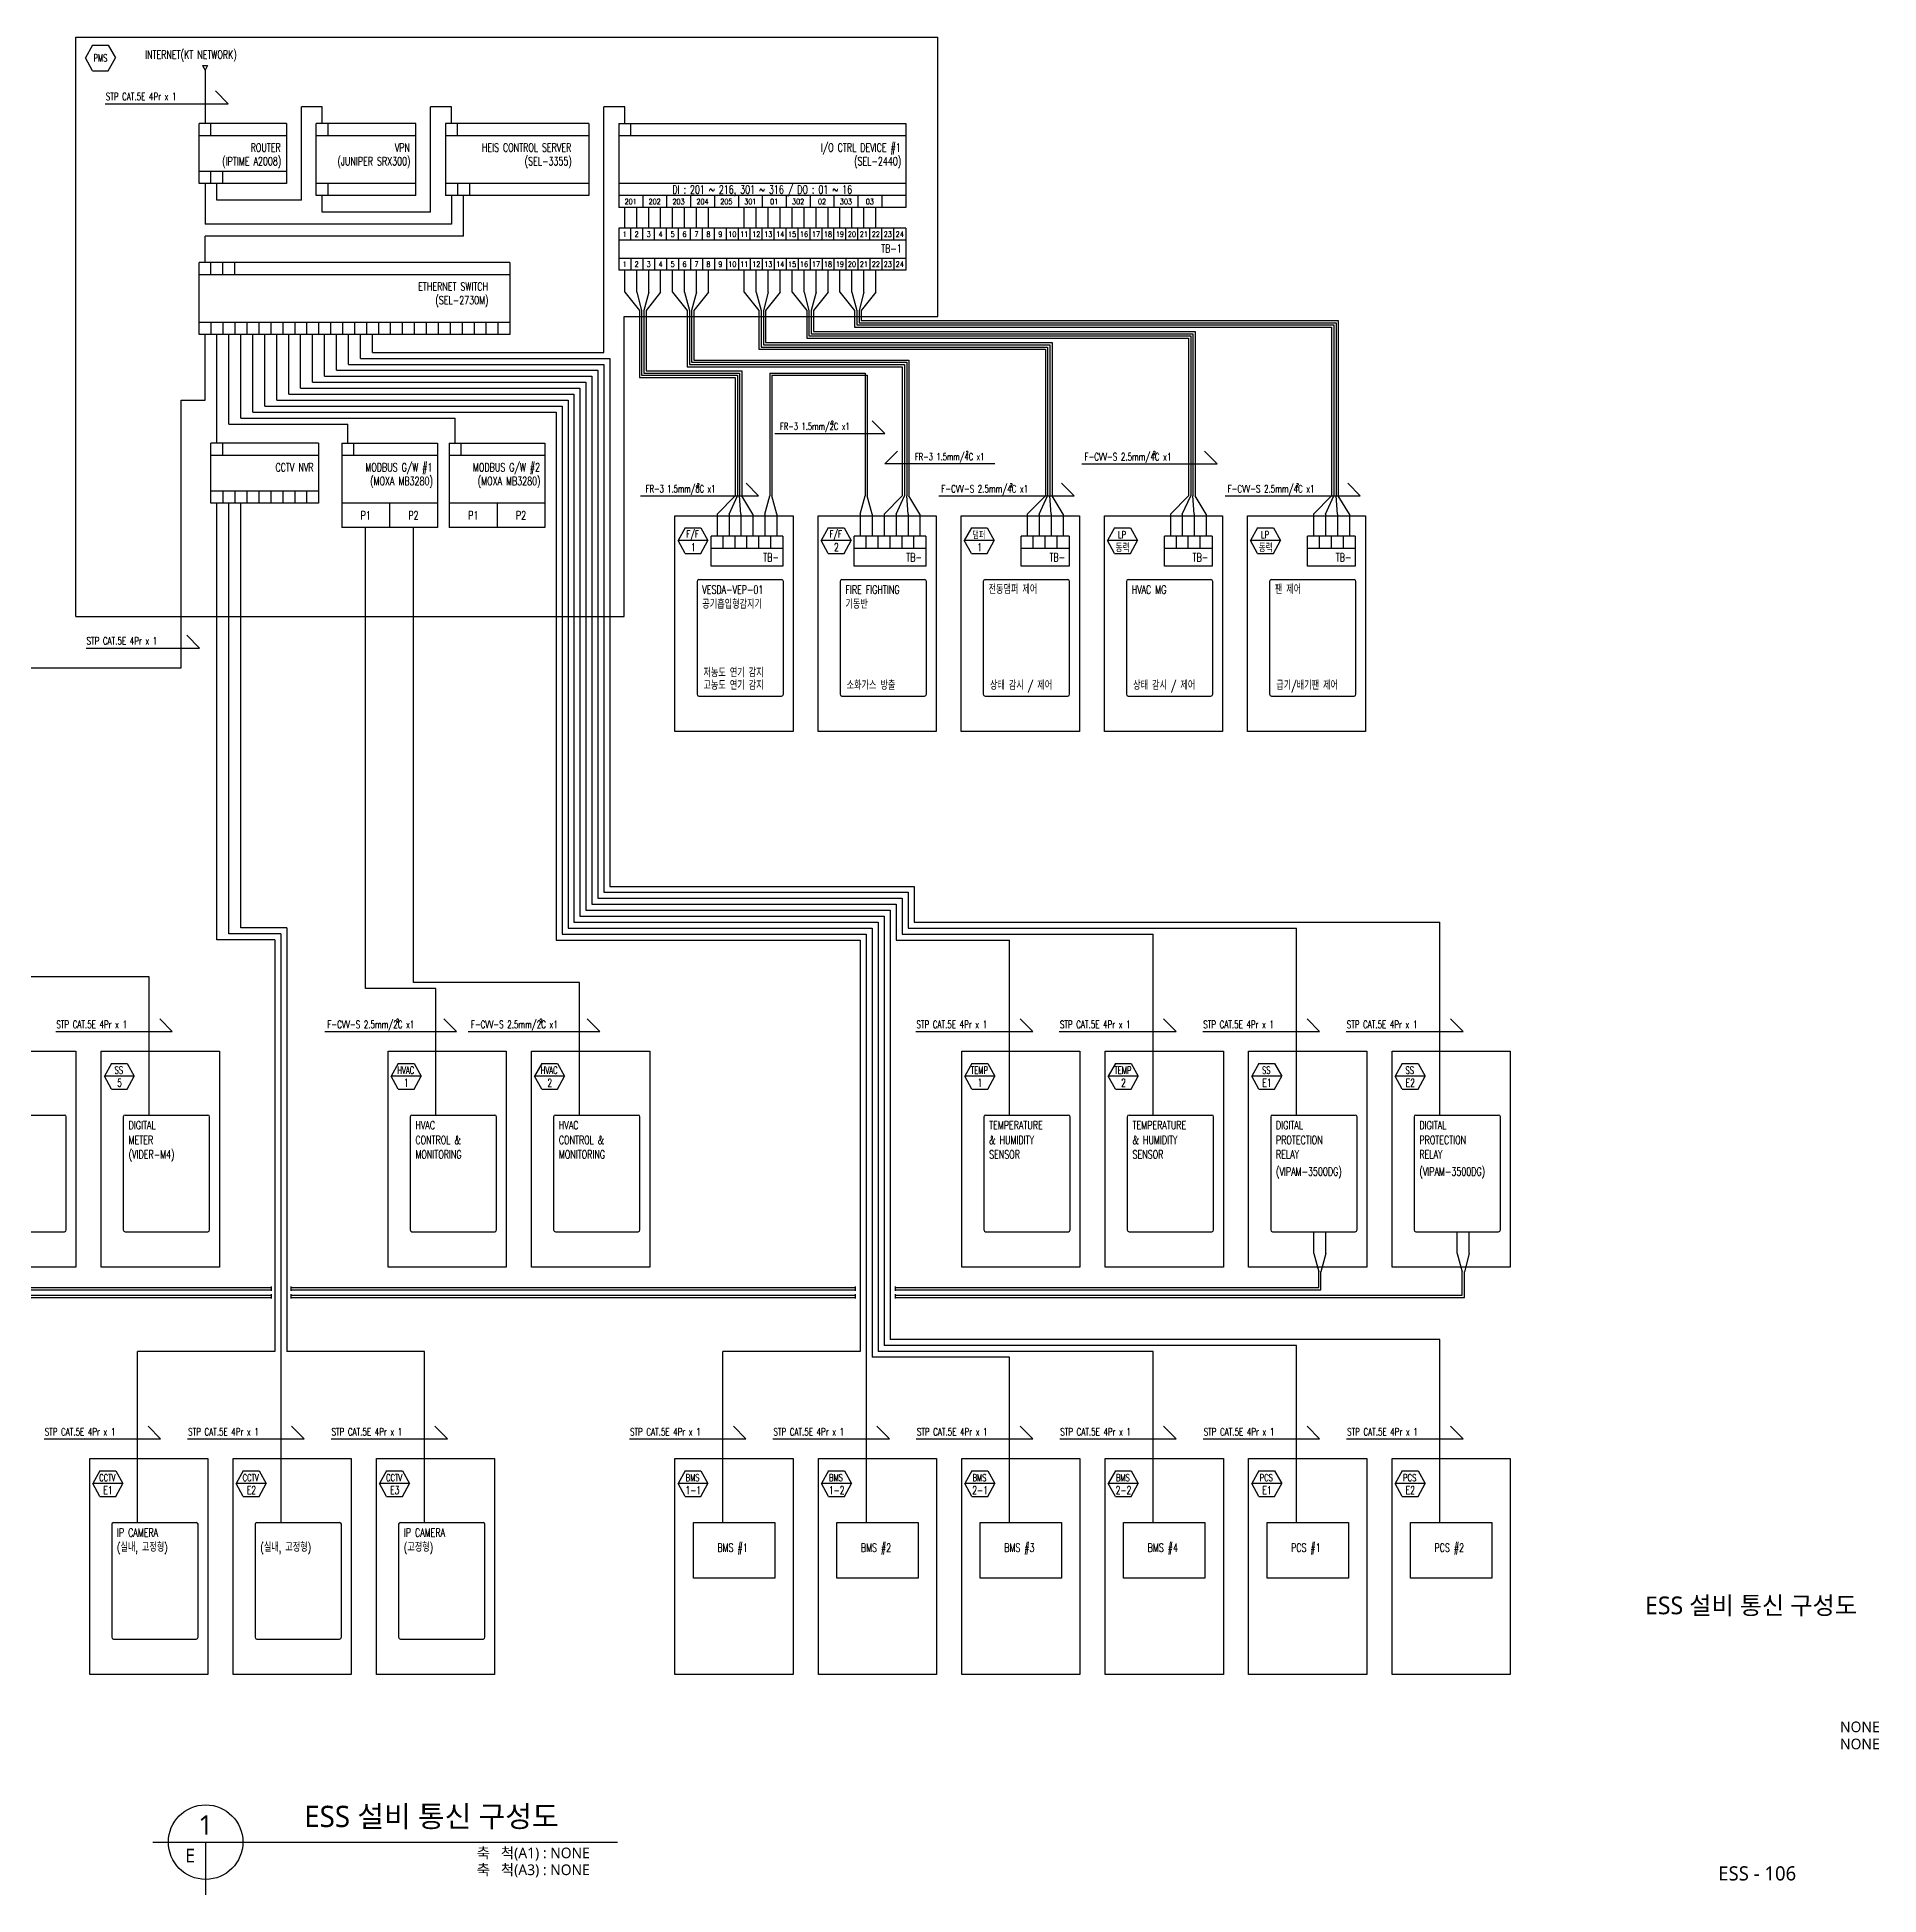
# Model space of a CAD drawing. Header units: millimetres. Extents: x 6276 to 501578, y 2533 to 56800.
# Drawn here: x 449675 to 501578, y 2695 to 55050 of the extents above; entities that cross this region are included whole.
import ezdxf
from ezdxf.enums import TextEntityAlignment as Align

# ---------------------------------------------------------------- set-up
doc = ezdxf.new("R2010")
doc.units = ezdxf.units.MM
doc.header["$LTSCALE"] = 100
doc.linetypes.add('CE04', pattern=[15, 10, -2, 1, -2])
doc.linetypes.add('HIDDEN2', pattern=[4.7625, 3.175, -1.5875])
for name, color, linetype in [('7', 7, 'Continuous'), ('ESYM', 4, 'Continuous'), ('TEXT', 3, 'Continuous'), ('도면 TITLE', 4, 'Continuous'), ('지시선', 6, 'Continuous')]:
    doc.layers.add(name, color=color, linetype=linetype)
doc.styles.add('GHS', font='romans.shx', dxfattribs={"width": 0.7, "bigfont": 'ghs.shx'})
doc.styles.add('MG', font='malgun.ttf')

# ---------------------------------------------------------------- blocks, each defined once
blk = doc.blocks.new('DIGITAL LAYOUT')
at = {"linetype": 'Continuous', "lineweight": -3}
for p, q in [((9070707, -3285225), (9070707, -3293180)), ((9070835, -3285096), (9076659, -3285096)), ((9076788, -3293180), (9076788, -3285225)), ((9070835, -3293308), (9076659, -3293308))]:
    blk.add_line(p, q, dxfattribs=at)
for centre, start, end in [((9070835, -3285225), 90, 180), ((9076659, -3285225), 0, 90), ((9070835, -3293180), 180, 270), ((9076659, -3293180), 270, 0)]:
    blk.add_arc(centre, 128, start, end, dxfattribs=at)
blk = doc.blocks.new('COMP')
at = {"color": 1}
for p, q in [((132, 2657), (40, 2491)), ((132, 2321), (40, 2491)), ((431, 2491), (40, 2491)), ((132, 2657), (339, 2657)), ((339, 2657), (431, 2491)), ((339, 2321), (431, 2491)), ((132, 2321), (339, 2321))]:
    blk.add_line(p, q, dxfattribs=at)
at = {"linetype": 'Continuous'}
blk.add_lwpolyline([(0, 2816), (1541, 2816), (1541, 0), (0, 0)], close=True, dxfattribs=at)

msp = doc.modelspace()

# ---------------------------------------------------------------- linework, layer by layer
at = {"color": 8, "linetype": 'Continuous'}
for p, q in [((450770, 55050), (475061, 55050)), ((450770, 38719), (450770, 55050)), ((475061, 47178), (475061, 55050)), ((466217, 38719), (466217, 47178)), ((466217, 47178), (475061, 47178)), ((450770, 38719), (466217, 38719))]:
    msp.add_line(p, q, dxfattribs=at)
at = {"color": 2}
for p, q in [((454331, 54247), (454480, 54247)), ((454331, 54247), (454406, 54118)), ((454480, 54247), (454406, 54118))]:
    msp.add_line(p, q, dxfattribs=at)
at = {"color": 2, "linetype": 'HIDDEN2', "ltscale": 150}
msp.add_line((454406, 54118), (454406, 52617), dxfattribs=at)
at = {"linetype": 'Continuous'}
for p, q in [((454703, 53534), (455057, 53175)), ((451595, 53175), (455057, 53175)), ((473205, 44239), (473560, 43880)), ((470464, 43880), (473560, 43880)), ((473918, 43382), (473564, 43023)), ((476660, 43023), (473564, 43023)), ((479120, 43023), (482930, 43023)), ((482575, 43382), (482930, 43023)), ((469654, 42478), (470008, 42119)), ((478541, 42478), (478896, 42119)), ((486609, 42478), (486963, 42119)), ((466680, 42119), (470008, 42119)), ((475086, 42119), (478896, 42119)), ((483154, 42119), (486963, 42119)), ((451052, 37833), (454248, 37833)), ((453894, 38192), (454248, 37833)), ((453128, 27384), (453483, 27025)), ((461137, 27384), (461491, 27025)), ((465179, 27384), (465533, 27025)), ((477379, 27384), (477734, 27025)), ((481421, 27384), (481776, 27025)), ((485463, 27384), (485817, 27025)), ((489505, 27384), (489859, 27025)), ((450200, 27025), (453483, 27025)), ((457785, 27025), (461491, 27025)), ((461826, 27025), (465533, 27025)), ((474440, 27025), (477734, 27025)), ((478482, 27025), (481776, 27025)), ((482524, 27025), (485817, 27025)), ((486566, 27025), (489859, 27025)), ((452801, 15902), (453155, 15543)), ((456843, 15902), (457197, 15543)), ((460885, 15902), (461239, 15543)), ((469296, 15902), (469650, 15543)), ((473337, 15902), (473692, 15543)), ((477379, 15902), (477734, 15543)), ((481421, 15902), (481776, 15543)), ((485463, 15902), (485817, 15543)), ((489505, 15902), (489859, 15543)), ((449873, 15543), (453155, 15543)), ((453915, 15543), (457197, 15543)), ((457957, 15543), (461239, 15543)), ((466368, 15543), (469650, 15543)), ((470410, 15543), (473692, 15543)), ((474451, 15543), (477734, 15543)), ((478493, 15543), (481776, 15543)), ((482535, 15543), (485817, 15543)), ((486577, 15543), (489859, 15543))]:
    msp.add_line(p, q, dxfattribs=at)
at = {"color": 3}
for p, q in [((457710, 53089), (457122, 53089)), ((457122, 50453), (457122, 53089)), ((457710, 52618), (457710, 53089)), ((461352, 53089), (460764, 53089)), ((460764, 50115), (460764, 53089)), ((461352, 52618), (461352, 53089)), ((466235, 53089), (465647, 53089)), ((465647, 46165), (465647, 53089)), ((466235, 52618), (466235, 53089)), ((454743, 50453), (454743, 50924)), ((457122, 50453), (454743, 50453)), ((457710, 50115), (457710, 50586)), ((461689, 49437), (461689, 50586)), ((460764, 50115), (457710, 50115)), ((461689, 49437), (454406, 49437)), ((454406, 48702), (454406, 49437)), ((454406, 44817), (454406, 46669)), ((454743, 43606), (454743, 46669)), ((455080, 44143), (455080, 46669)), ((455416, 44312), (455416, 46669)), ((455753, 44480), (455753, 46669)), ((456090, 44649), (456090, 46669)), ((456427, 44817), (456427, 46669)), ((456764, 44986), (456764, 46669)), ((457101, 45154), (457101, 46669)), ((457438, 45323), (457438, 46669)), ((457775, 45491), (457775, 46669)), ((458112, 45660), (458112, 46669)), ((458449, 45828), (458449, 46669)), ((458786, 45996), (458786, 46669)), ((459123, 46165), (459123, 46669)), ((459123, 46165), (465647, 46165)), ((458112, 45660), (465478, 45660)), ((458449, 45828), (465647, 45828)), ((458786, 45996), (465815, 45996)), ((465478, 45660), (465478, 30780)), ((465647, 45828), (465647, 30949)), ((465815, 45996), (465815, 31117)), ((457101, 45154), (464973, 45154)), ((457438, 45323), (465141, 45323)), ((457775, 45491), (465310, 45491)), ((464973, 45154), (464973, 30275)), ((465141, 45323), (465141, 30443)), ((465310, 45491), (465310, 30612)), ((453732, 37275), (453732, 44817)), ((453732, 44817), (454406, 44817)), ((456090, 44649), (464467, 44649)), ((456427, 44817), (464636, 44817)), ((456764, 44986), (464804, 44986)), ((464467, 44649), (464467, 29770)), ((464636, 44817), (464636, 29938)), ((464804, 44986), (464804, 30107)), ((455080, 44143), (458427, 44143)), ((455416, 44312), (461460, 44312)), ((455753, 44480), (464299, 44480)), ((458427, 43606), (458427, 44143)), ((461460, 43606), (461460, 44312)), ((464299, 44480), (464299, 29601)), ((454743, 29613), (454743, 41912)), ((455080, 29781), (455080, 41912)), ((455416, 29950), (455416, 41912)), ((448389, 37275), (453732, 37275)), ((465647, 30949), (474220, 30949)), ((465815, 31117), (474388, 31117)), ((474220, 30949), (474220, 29938)), ((474388, 31117), (474388, 30107)), ((465141, 30443), (473714, 30443)), ((465310, 30612), (473883, 30612)), ((465478, 30780), (474051, 30780)), ((473714, 30443), (473714, 18349)), ((473883, 30612), (473883, 29601)), ((474051, 30780), (474051, 29770)), ((456714, 29950), (455416, 29950)), ((456714, 29950), (456714, 18012)), ((464636, 29938), (473209, 29938)), ((464804, 30107), (473377, 30107)), ((464973, 30275), (473546, 30275)), ((473209, 29938), (473209, 17844)), ((473377, 30107), (473377, 18012)), ((473546, 30275), (473546, 18181)), ((474220, 29938), (485166, 29938)), ((474388, 30107), (489208, 30107)), ((485166, 24671), (485166, 29938)), ((489208, 24671), (489208, 30107)), ((456377, 29613), (454743, 29613)), ((456546, 29781), (455080, 29781)), ((456377, 29613), (456377, 18012)), ((456546, 29781), (456546, 13188)), ((464299, 29601), (472872, 29601)), ((464467, 29770), (473040, 29770)), ((472872, 29601), (472872, 18012)), ((473040, 29770), (473040, 13188)), ((473883, 29601), (477082, 29601)), ((474051, 29770), (481124, 29770)), ((477082, 24671), (477082, 29601)), ((481124, 24671), (481124, 29770)), ((489208, 18349), (473714, 18349)), ((489208, 13188), (489208, 18349)), ((452504, 13188), (452504, 18012)), ((456377, 18012), (452504, 18012)), ((460588, 18012), (456714, 18012)), ((460588, 13188), (460588, 18012)), ((468999, 13188), (468999, 18012)), ((472872, 18012), (468999, 18012)), ((477082, 17844), (473209, 17844)), ((481124, 18012), (473377, 18012)), ((485166, 18181), (473546, 18181)), ((477082, 13188), (477082, 17844)), ((481124, 13188), (481124, 18012)), ((485166, 13188), (485166, 18181))]:
    msp.add_line(p, q, dxfattribs=at)
for p, q in [((454237, 50924), (454237, 52618)), ((456703, 52618), (454237, 52618)), ((454574, 52279), (454574, 52618)), ((456703, 52618), (456703, 50924)), ((457542, 50586), (457542, 52618)), ((460345, 52618), (457542, 52618)), ((457879, 52279), (457879, 52618)), ((460345, 50586), (460345, 52618)), ((461184, 52618), (461184, 50586)), ((465227, 52618), (461184, 52618)), ((461521, 52279), (461521, 52618)), ((465227, 52618), (465227, 50586)), ((466066, 52618), (466066, 50247)), ((466066, 52618), (474153, 52618)), ((466403, 52279), (466403, 52618)), ((474153, 52618), (474153, 50247)), ((466066, 52279), (474153, 52279)), ((456703, 50924), (454237, 50924)), ((454574, 50924), (454574, 51263)), ((454911, 50924), (454911, 51263)), ((457879, 50586), (457879, 50924)), ((461521, 50924), (461521, 50586)), ((461858, 50924), (461858, 50586)), ((474153, 50924), (466066, 50924)), ((460345, 50586), (457542, 50586)), ((465227, 50586), (461184, 50586)), ((474153, 50586), (466066, 50586)), ((466740, 50586), (466740, 50247)), ((467414, 50586), (467414, 50247)), ((468088, 50586), (468088, 50247)), ((468762, 50586), (468762, 50247)), ((469436, 50586), (469436, 50247)), ((470110, 50586), (470110, 50247)), ((470784, 50586), (470784, 50247)), ((471458, 50586), (471458, 50247)), ((472131, 50586), (472131, 50247)), ((472805, 50586), (472805, 50247)), ((473479, 50586), (473479, 50247)), ((474153, 50247), (466066, 50247)), ((466066, 49667), (466066, 48481)), ((474153, 49667), (466066, 49667)), ((466403, 49328), (466403, 49667)), ((466740, 49328), (466740, 49667)), ((467077, 49328), (467077, 49667)), ((467414, 49328), (467414, 49667)), ((467751, 49328), (467751, 49667)), ((468088, 49328), (468088, 49667)), ((468425, 49328), (468425, 49667)), ((468762, 49328), (468762, 49667)), ((469099, 49328), (469099, 49667)), ((469436, 49328), (469436, 49667)), ((469773, 49328), (469773, 49667)), ((470110, 49328), (470110, 49667)), ((470447, 49328), (470447, 49667)), ((470784, 49328), (470784, 49667)), ((471121, 49328), (471121, 49667)), ((471458, 49328), (471458, 49667)), ((471795, 49328), (471795, 49667)), ((472131, 49328), (472131, 49667)), ((472468, 49328), (472468, 49667)), ((472805, 49328), (472805, 49667)), ((473142, 49328), (473142, 49667)), ((473479, 49328), (473479, 49667)), ((473816, 49328), (473816, 49667)), ((474153, 49667), (474153, 48481)), ((454237, 46669), (454237, 48702)), ((462998, 48702), (454237, 48702)), ((454574, 48363), (454574, 48702)), ((454911, 48363), (454911, 48702)), ((455248, 48363), (455248, 48702)), ((462998, 48702), (462998, 46669)), ((466403, 48820), (466403, 48481)), ((466740, 48820), (466740, 48481)), ((467077, 48820), (467077, 48481)), ((467414, 48820), (467414, 48481)), ((467751, 48820), (467751, 48481)), ((468088, 48820), (468088, 48481)), ((468425, 48820), (468425, 48481)), ((468762, 48820), (468762, 48481)), ((469099, 48820), (469099, 48481)), ((469436, 48820), (469436, 48481)), ((469773, 48820), (469773, 48481)), ((470110, 48820), (470110, 48481)), ((470447, 48820), (470447, 48481)), ((470784, 48820), (470784, 48481)), ((471121, 48820), (471121, 48481)), ((471458, 48820), (471458, 48481)), ((471795, 48820), (471795, 48481)), ((472131, 48820), (472131, 48481)), ((472468, 48820), (472468, 48481)), ((472805, 48820), (472805, 48481)), ((473142, 48820), (473142, 48481)), ((473479, 48820), (473479, 48481)), ((473816, 48820), (473816, 48481)), ((454237, 48363), (462998, 48363)), ((474153, 48481), (466066, 48481)), ((462998, 47008), (454237, 47008)), ((462998, 46669), (454237, 46669)), ((454574, 47008), (454574, 46669)), ((454911, 47008), (454911, 46669)), ((455248, 47008), (455248, 46669)), ((455585, 47008), (455585, 46669)), ((455922, 47008), (455922, 46669)), ((456259, 47008), (456259, 46669)), ((456596, 47008), (456596, 46669)), ((456933, 47008), (456933, 46669)), ((457270, 47008), (457270, 46669)), ((457607, 47008), (457607, 46669)), ((457944, 47008), (457944, 46669)), ((458281, 47008), (458281, 46669)), ((458618, 47008), (458618, 46669)), ((458955, 47008), (458955, 46669)), ((459292, 47008), (459292, 46669)), ((459628, 47008), (459628, 46669)), ((459965, 47008), (459965, 46669)), ((460302, 47008), (460302, 46669)), ((460639, 47008), (460639, 46669)), ((460976, 47008), (460976, 46669)), ((461313, 47008), (461313, 46669)), ((461650, 47008), (461650, 46669)), ((461987, 47008), (461987, 46669)), ((462324, 47008), (462324, 46669)), ((462661, 47008), (462661, 46669)), ((454574, 41912), (454574, 43606)), ((457607, 43606), (454574, 43606)), ((454911, 43267), (454911, 43606)), ((457607, 43606), (457607, 41912)), ((458259, 43606), (458259, 41235)), ((458259, 43606), (460954, 43606)), ((458596, 43267), (458596, 43606)), ((460954, 43606), (460954, 41235)), ((461291, 43606), (461291, 41235)), ((461291, 43606), (463987, 43606)), ((461628, 43267), (461628, 43606)), ((463987, 43606), (463987, 41235)), ((458259, 43267), (460954, 43267)), ((461291, 43267), (463987, 43267)), ((457607, 41912), (454574, 41912)), ((454911, 42251), (454911, 41912)), ((455248, 42251), (455248, 41912)), ((455585, 42251), (455585, 41912)), ((455922, 42251), (455922, 41912)), ((456259, 42251), (456259, 41912)), ((456596, 42251), (456596, 41912)), ((456933, 42251), (456933, 41912)), ((457270, 42251), (457270, 41912)), ((460954, 41912), (458259, 41912)), ((459607, 41912), (459607, 41235)), ((463987, 41912), (461291, 41912)), ((462639, 41912), (462639, 41235)), ((460954, 41235), (458259, 41235)), ((458933, 28235), (458933, 41235)), ((460281, 28403), (460281, 41235)), ((463987, 41235), (461291, 41235)), ((470689, 40989), (468668, 40989)), ((469005, 40651), (469005, 40989)), ((469342, 40651), (469342, 40989)), ((469679, 40651), (469679, 40989)), ((470016, 40651), (470016, 40989)), ((470352, 40651), (470352, 40989)), ((474723, 40989), (472701, 40989)), ((473038, 40651), (473038, 40989)), ((473375, 40651), (473375, 40989)), ((473712, 40651), (473712, 40989)), ((474049, 40651), (474049, 40989)), ((474386, 40651), (474386, 40989)), ((478757, 40989), (477409, 40989)), ((477746, 40651), (477746, 40989)), ((478083, 40651), (478083, 40989)), ((478420, 40651), (478420, 40989)), ((482791, 40989), (481443, 40989)), ((481780, 40651), (481780, 40989)), ((482117, 40651), (482117, 40989)), ((482454, 40651), (482454, 40989)), ((486824, 40989), (485476, 40989)), ((485813, 40651), (485813, 40989)), ((486150, 40651), (486150, 40989)), ((486487, 40651), (486487, 40989)), ((464957, 24671), (464957, 28403)), ((460915, 24671), (460915, 28235))]:
    msp.add_line(p, q)
at = {"color": 3, "ltscale": 150}
for p, q in [((454406, 50924), (454406, 49776)), ((461352, 50586), (461352, 49776)), ((461352, 49776), (454406, 49776))]:
    msp.add_line(p, q, dxfattribs=at)
at = {"color": 5}
for p, q in [((466235, 49667), (466235, 50247)), ((466572, 49667), (466572, 50247)), ((466909, 49667), (466909, 50247)), ((467246, 49667), (467246, 50247)), ((467583, 49667), (467583, 50247)), ((467919, 49667), (467919, 50247)), ((468256, 49667), (468256, 50247)), ((468593, 49667), (468593, 50247)), ((469604, 49667), (469604, 50247)), ((469941, 49667), (469941, 50247)), ((470278, 49667), (470278, 50247)), ((470615, 49667), (470615, 50247)), ((470952, 49667), (470952, 50247)), ((471289, 49667), (471289, 50247)), ((471626, 49667), (471626, 50247)), ((471963, 49667), (471963, 50247)), ((472300, 49667), (472300, 50247)), ((472637, 49667), (472637, 50247)), ((472974, 49667), (472974, 50247)), ((473311, 49667), (473311, 50247)), ((466235, 47865), (466235, 48481)), ((466572, 47865), (466572, 48481)), ((466909, 47865), (466909, 48481)), ((467246, 47865), (467246, 48481)), ((467583, 47865), (467583, 48481)), ((467919, 47865), (467919, 48481)), ((468256, 47865), (468256, 48481)), ((468593, 47865), (468593, 48481)), ((469604, 47865), (469604, 48481)), ((469941, 47865), (469941, 48481)), ((470278, 47865), (470278, 48481)), ((470615, 47865), (470615, 48481)), ((470952, 47865), (470952, 48481)), ((471289, 47865), (471289, 48481)), ((471626, 47865), (471626, 48481)), ((471963, 47865), (471963, 48481)), ((472300, 47865), (472300, 48481)), ((472637, 47865), (472637, 48481)), ((472974, 47865), (472974, 48481)), ((473311, 47865), (473311, 48481)), ((466235, 47865), (466647, 47348)), ((466572, 47865), (466709, 47348)), ((466909, 47865), (466771, 47348)), ((467246, 47865), (466834, 47348)), ((467583, 47865), (467994, 47348)), ((467919, 47865), (468057, 47348)), ((468256, 47865), (468119, 47348)), ((468593, 47865), (468182, 47348)), ((469604, 47865), (470016, 47348)), ((469941, 47865), (470079, 47348)), ((470278, 47865), (470141, 47348)), ((470615, 47865), (470203, 47348)), ((470952, 47865), (471364, 47348)), ((471289, 47865), (471426, 47348)), ((471626, 47865), (471489, 47348)), ((471963, 47865), (471551, 47348)), ((472300, 47865), (472712, 47348)), ((472637, 47865), (472774, 47348)), ((472974, 47865), (472837, 47348)), ((473311, 47865), (472899, 47348)), ((466647, 47348), (466647, 45456)), ((466709, 47348), (466709, 45519)), ((466771, 47348), (466771, 45581)), ((466834, 47348), (466834, 45643)), ((467994, 47348), (467994, 45761)), ((468057, 47348), (468057, 45823)), ((468119, 47348), (468119, 45886)), ((468182, 47348), (468182, 45948)), ((470016, 47348), (470016, 46254)), ((470079, 47348), (470079, 46317)), ((470141, 47348), (470141, 46379)), ((470203, 47348), (470203, 46441)), ((471364, 47348), (471364, 46566)), ((471426, 47348), (471426, 46629)), ((471489, 47348), (471489, 46691)), ((471551, 47348), (471551, 46753)), ((472712, 47348), (472712, 46878)), ((472774, 47348), (472774, 46940)), ((472837, 47348), (472837, 47003)), ((472899, 47348), (472899, 47065)), ((471426, 46629), (482186, 46629)), ((471489, 46691), (482248, 46691)), ((471551, 46753), (482311, 46753)), ((472712, 46878), (486157, 46878)), ((472774, 46940), (486220, 46940)), ((472837, 47003), (486282, 47003)), ((472899, 47065), (486345, 47065)), ((482186, 46629), (482186, 42123)), ((482248, 46691), (482248, 42123)), ((482311, 46753), (482311, 42123)), ((486157, 46878), (486157, 42123)), ((486220, 46940), (486220, 42123)), ((486282, 47003), (486282, 42123)), ((486345, 47065), (486345, 42123)), ((470016, 46254), (478090, 46254)), ((470079, 46317), (478152, 46317)), ((470141, 46379), (478215, 46379)), ((470203, 46441), (478277, 46441)), ((471364, 46566), (482124, 46566)), ((478090, 46254), (478090, 42123)), ((478152, 46317), (478152, 42123)), ((478215, 46379), (478215, 42123)), ((478277, 46441), (478277, 42123)), ((482124, 46566), (482124, 42123)), ((466771, 45581), (469473, 45581)), ((466834, 45643), (469536, 45643)), ((467994, 45761), (474056, 45761)), ((468057, 45823), (474119, 45823)), ((468119, 45886), (474181, 45886)), ((468182, 45948), (474243, 45948)), ((469473, 45581), (469473, 42123)), ((469536, 45643), (469536, 42123)), ((470321, 45581), (473007, 45581)), ((470321, 45581), (470321, 42123)), ((473007, 45581), (473007, 42123)), ((474056, 45761), (474056, 42123)), ((474119, 45823), (474119, 42123)), ((474181, 45886), (474181, 42123)), ((474243, 45948), (474243, 42123)), ((466647, 45456), (469349, 45456)), ((466709, 45519), (469411, 45519)), ((469349, 45456), (469349, 42123)), ((469411, 45519), (469411, 42123)), ((470384, 45519), (473070, 45519)), ((470384, 45519), (470384, 42123)), ((473070, 45519), (473070, 42123)), ((468836, 41606), (469349, 42123)), ((469173, 41606), (469411, 42123)), ((469510, 41606), (469473, 42123)), ((469847, 41606), (469536, 42123)), ((470184, 41606), (470321, 42123)), ((470521, 41606), (470384, 42123)), ((472870, 41606), (473007, 42123)), ((473207, 41606), (473070, 42123)), ((473544, 41606), (474056, 42123)), ((473881, 41606), (474119, 42123)), ((474218, 41606), (474181, 42123)), ((474555, 41606), (474243, 42123)), ((477578, 41606), (478090, 42123)), ((477914, 41606), (478152, 42123)), ((478251, 41606), (478215, 42123)), ((478588, 41606), (478277, 42123)), ((481611, 41606), (482124, 42123)), ((481948, 41606), (482186, 42123)), ((482285, 41606), (482248, 42123)), ((482622, 41606), (482311, 42123)), ((485645, 41606), (486157, 42123)), ((485982, 41606), (486220, 42123)), ((486319, 41606), (486282, 42123)), ((486656, 41606), (486345, 42123)), ((468836, 41606), (468836, 40989)), ((469173, 41606), (469173, 40989)), ((469510, 41606), (469510, 40989)), ((469847, 41606), (469847, 40989)), ((470184, 41606), (470184, 40989)), ((470521, 41606), (470521, 40989)), ((472870, 41606), (472870, 40989)), ((473207, 41606), (473207, 40989)), ((473544, 41606), (473544, 40989)), ((473881, 41606), (473881, 40989)), ((474218, 41606), (474218, 40989)), ((474555, 41606), (474555, 40989)), ((477578, 41606), (477578, 40989)), ((477914, 41606), (477914, 40989)), ((478251, 41606), (478251, 40989)), ((478588, 41606), (478588, 40989)), ((481611, 41606), (481611, 40989)), ((481948, 41606), (481948, 40989)), ((482285, 41606), (482285, 40989)), ((482622, 41606), (482622, 40989)), ((485645, 41606), (485645, 40989)), ((485982, 41606), (485982, 40989)), ((486319, 41606), (486319, 40989)), ((486656, 41606), (486656, 40989)), ((485655, 20767), (485655, 21384)), ((485992, 20767), (485992, 21384)), ((489697, 20767), (489697, 21384)), ((490034, 20767), (490034, 21384)), ((485655, 20767), (485792, 20251)), ((485992, 20767), (485855, 20251)), ((489697, 20767), (489834, 20251)), ((490034, 20767), (489897, 20251)), ((485792, 19813), (485792, 20251)), ((485855, 19750), (485855, 20251)), ((489834, 19594), (489834, 20251)), ((489897, 19531), (489897, 20251)), ((441332, 19531), (456266, 19531)), ((441394, 19594), (456266, 19594)), ((442006, 19750), (456266, 19750)), ((442068, 19813), (456266, 19813)), ((456826, 19813), (472728, 19813)), ((456826, 19750), (472728, 19750)), ((456826, 19594), (472728, 19594)), ((456826, 19531), (472728, 19531)), ((473859, 19813), (485792, 19813)), ((473859, 19750), (485855, 19750)), ((473859, 19594), (489834, 19594)), ((473859, 19531), (489897, 19531))]:
    msp.add_line(p, q, dxfattribs=at)
at = {"ltscale": 150}
for p, q in [((452831, 28571), (446735, 28571)), ((452831, 24671), (452831, 28571)), ((464957, 28403), (460281, 28403)), ((460915, 28235), (458933, 28235))]:
    msp.add_line(p, q, dxfattribs=at)
for points in [[(454237, 52279), (456703, 52279)], [(457542, 52279), (460345, 52279)], [(461184, 52279), (465227, 52279)], [(456703, 51263), (454237, 51263)], [(460345, 50924), (457542, 50924)], [(465227, 50924), (461184, 50924)], [(474153, 49328), (466066, 49328)], [(466066, 48820), (474153, 48820)], [(454574, 43267), (457607, 43267)], [(457607, 42251), (454574, 42251)], [(470689, 40989), (470689, 40143), (468668, 40143), (468668, 40989)], [(474723, 40989), (474723, 40143), (472701, 40143), (472701, 40989)], [(478757, 40989), (478757, 40143), (477409, 40143), (477409, 40989)], [(482791, 40989), (482791, 40143), (481443, 40143), (481443, 40989)], [(486824, 40989), (486824, 40143), (485476, 40143), (485476, 40989)], [(468668, 40651), (470689, 40651)], [(472701, 40651), (474723, 40651)], [(477409, 40651), (478757, 40651)], [(481443, 40651), (482791, 40651)], [(485476, 40651), (486824, 40651)]]:
    msp.add_lwpolyline(points)
at = {"layer": '7', "linetype": 'Continuous'}
for p, q in [((456266, 19842), (456266, 19722)), ((456266, 19623), (456266, 19503)), ((456826, 19842), (456826, 19722)), ((456826, 19623), (456826, 19503)), ((472728, 19842), (472728, 19722)), ((472728, 19623), (472728, 19503)), ((473859, 19842), (473859, 19722)), ((473859, 19623), (473859, 19503))]:
    msp.add_line(p, q, dxfattribs=at)
at = {"layer": 'ESYM', "color": 1}
for p, q in [((451236, 54824), (451036, 54466)), ((451236, 54099), (451036, 54466)), ((451236, 54824), (451681, 54824)), ((451681, 54824), (451881, 54466)), ((451681, 54099), (451881, 54466)), ((451236, 54099), (451681, 54099))]:
    msp.add_line(p, q, dxfattribs=at)
at = {"layer": '도면 TITLE'}
for p, q in [((452938, 4180), (466026, 4180)), ((454423, 4180), (454423, 2695))]:
    msp.add_line(p, q, dxfattribs=at)
msp.add_circle((454423, 4180), 1050, dxfattribs=at)
at = {"layer": '지시선'}
for points in [[(468168, 13188), (470461, 13188), (470461, 11622), (468168, 11622)], [(472210, 13188), (474503, 13188), (474503, 11622), (472210, 11622)], [(476252, 13188), (478545, 13188), (478545, 11622), (476252, 11622)], [(480294, 13188), (482587, 13188), (482587, 11622), (480294, 11622)], [(484336, 13188), (486629, 13188), (486629, 11622), (484336, 11622)], [(488378, 13188), (490671, 13188), (490671, 11622), (488378, 11622)]]:
    msp.add_lwpolyline(points, close=True, dxfattribs=at)

# ---------------------------------------------------------------- block references
at = {"color": 3, "xscale": 2.16, "yscale": 2.16, "zscale": 2.16}
for p in [(467650, 35481), (471684, 35481), (475718, 35481), (479752, 35481), (483785, 35481), (447441, 20388), (451483, 20388), (459567, 20388), (463609, 20388), (475734, 20388), (479776, 20388), (483818, 20388), (487860, 20388), (451156, 8905), (455198, 8905), (459239, 8905), (467650, 8905), (471692, 8905), (475734, 8905), (479776, 8905), (483818, 8905), (487860, 8905)]:
    msp.add_blockref('COMP', p, dxfattribs=at)
at = {"xscale": 0.4002187752838809, "yscale": 0.4002187752838809, "zscale": 0.4002187752838809}
for p in [(-3161996, 1354521), (-3157963, 1354521), (-3153929, 1354521), (-3149895, 1354521), (-3145861, 1354521), (-3182206, 1339428), (-3178164, 1339428), (-3170080, 1339428), (-3166038, 1339428), (-3153913, 1339428), (-3149871, 1339428), (-3145829, 1339428), (-3141787, 1339428), (-3178491, 1327946), (-3174449, 1327946), (-3170407, 1327946)]:
    msp.add_blockref('DIGITAL LAYOUT', p, dxfattribs=at)

# ---------------------------------------------------------------- texts
at = {"linetype": 'CE04', "style": 'GHS', "width": 0.7}
for s, height, p in [('PMS', 200.1, (451458, 54466)), ('F/F', 200.1, (468147, 41030)), ('F/F', 200.1, (472181, 41030)), ('댐퍼', 200.1, (476215, 41030)), ('LP', 200.1, (480248, 41030)), ('LP', 200.1, (484282, 41030)), ('1', 222, (468165, 40676)), ('2', 222, (472199, 40676)), ('1', 222, (476233, 40676)), ('동력', 222.3, (480266, 40676)), ('동력', 222.3, (484300, 40676)), ('SS', 200.1, (451980, 25936)), ('5', 222, (451998, 25582)), ('HVAC', 200.1, (460064, 25936)), ('1', 222, (460081, 25582)), ('HVAC', 200.1, (464105, 25936)), ('2', 222, (464123, 25582)), ('TEMP', 200.1, (476231, 25936)), ('1', 222, (476249, 25582)), ('TEMP', 200.1, (480273, 25936)), ('2', 222, (480291, 25582)), ('SS', 200.1, (484315, 25936)), ('E1', 222.3, (484333, 25582)), ('SS', 200.1, (488357, 25936)), ('E2', 222.3, (488374, 25582)), ('CCTV', 200.1, (451653, 14454)), ('E1', 222.3, (451671, 14100)), ('CCTV', 200.1, (455694, 14454)), ('E2', 222.3, (455712, 14100)), ('CCTV', 200.1, (459736, 14454)), ('E3', 222.3, (459754, 14100)), ('BMS', 200.1, (468147, 14454)), ('1-1', 222.3, (468165, 14100)), ('BMS', 200.1, (472189, 14454)), ('1-2', 222.3, (472207, 14100)), ('2-1', 222.3, (476249, 14100)), ('BMS', 200.1, (476231, 14454)), ('2-2', 222.3, (480291, 14100)), ('BMS', 200.1, (480273, 14454)), ('PCS', 200.1, (484315, 14454)), ('E1', 222.3, (484333, 14100)), ('PCS', 200.1, (488357, 14454)), ('E2', 222.3, (488374, 14100))]:
    msp.add_text(s, height=height, dxfattribs=at).set_placement(p, align=Align.MIDDLE)
at = {"layer": 'TEXT', "color": 2, "linetype": 'Continuous', "lineweight": -3, "style": 'GHS', "width": 0.7}
msp.add_text('INTERNET(KT NETWORK)', height=233.28, dxfattribs=at).set_placement((452718, 54559), align=Align.MIDDLE_LEFT)
at = {"layer": 'TEXT', "color": 7, "linetype": 'Continuous', "lineweight": -3, "style": 'GHS', "width": 0.7}
for s, height, p in [('STP CAT.5E 4Pr x 1', 210, (451611, 53377)), ('FR-3 1.5mm/2C x1', 200, (470610, 44082)), ('2', 104, (472050, 44183)), ('FR-3 1.5mm/4C x1', 200, (474411, 43225)), ('2', 104, (475847, 43326)), ('F-CVV-S 2.5mm/4C x1', 210, (479190, 43225)), ('2', 104, (481124, 43326)), ('FR-3 1.5mm/8C x1', 200, (466827, 42321)), ('2', 104, (468267, 42422)), ('F-CVV-S 2.5mm/4C x1', 210, (475156, 42321)), ('2', 104, (477091, 42422)), ('F-CVV-S 2.5mm/4C x1', 210, (483224, 42321)), ('2', 104, (485158, 42422)), ('VESDA-VEP-01', 233.28, (468420, 39480)), ('FIRE FIGHTING', 233.28, (472454, 39480)), ('전동댐퍼 제어', 233.3, (476488, 39480)), ('HVAC MG', 233.3, (480521, 39480)), ('팬 제어', 233.3, (484555, 39480)), ('공기흡입형감지기', 233.3, (468420, 39062)), ('기동반', 233.3, (472454, 39062)), ('STP CAT.5E 4Pr x 1', 210, (451069, 38035)), ('STP CAT.5E 4Pr x 1', 210, (450217, 27227)), ('F-CVV-S 2.5mm/2C x1', 210, (457854, 27227)), ('2', 104, (459797, 27328)), ('F-CVV-S 2.5mm/2C x1', 210, (461896, 27227)), ('2', 104, (463839, 27328)), ('STP CAT.5E 4Pr x 1', 210, (474457, 27227)), ('STP CAT.5E 4Pr x 1', 210, (478499, 27227)), ('STP CAT.5E 4Pr x 1', 210, (482540, 27227)), ('STP CAT.5E 4Pr x 1', 210, (486582, 27227)), ('DIGITAL', 233.3, (452253, 24386)), ('METER', 233.3, (452253, 23968)), ('CONTROL &', 233.3, (460336, 23968)), ('HVAC', 233.3, (460336, 24386)), ('CONTROL &', 233.3, (464378, 23968)), ('HVAC', 233.3, (464378, 24386)), ('TEMPERATURE', 233.28, (476504, 24386)), ('& HUMIDITY', 233.3, (476504, 23968)), ('TEMPERATURE', 233.28, (480546, 24386)), ('& HUMIDITY', 233.3, (480546, 23968)), ('DIGITAL', 233.3, (484588, 24386)), ('PROTECTION', 233.3, (484588, 23968)), ('DIGITAL', 233.3, (488629, 24386)), ('PROTECTION', 233.3, (488629, 23968)), ('(VIDER-M4)', 233.3, (452253, 23561)), ('MONITORING', 233.3, (460336, 23561)), ('MONITORING', 233.3, (464378, 23561)), ('SENSOR', 233.3, (476504, 23561)), ('SENSOR', 233.3, (480546, 23561)), ('RELAY', 233.3, (484588, 23561)), ('RELAY', 233.3, (488629, 23561)), ('(VIPAM-3500DG)', 233.28, (484588, 23079)), ('(VIPAM-3500DG)', 233.28, (488629, 23079)), ('STP CAT.5E 4Pr x 1', 210, (449889, 15745)), ('STP CAT.5E 4Pr x 1', 210, (453931, 15745)), ('STP CAT.5E 4Pr x 1', 210, (457973, 15745)), ('STP CAT.5E 4Pr x 1', 210, (466384, 15745)), ('STP CAT.5E 4Pr x 1', 210, (470426, 15745)), ('STP CAT.5E 4Pr x 1', 210, (474468, 15745)), ('STP CAT.5E 4Pr x 1', 210, (478510, 15745)), ('STP CAT.5E 4Pr x 1', 210, (482551, 15745)), ('STP CAT.5E 4Pr x 1', 210, (486593, 15745)), ('IP CAMERA', 233.3, (451925, 12904)), ('(실내, 고정형)', 233.3, (451925, 12486)), ('(실내, 고정형)', 233.3, (455967, 12486)), ('IP CAMERA', 233.3, (460009, 12904)), ('(고졍형)', 233.3, (460009, 12486)), ('BMS #1', 233.3, (468846, 12478)), ('BMS #2', 233.3, (472888, 12478)), ('BMS #3', 233.3, (476929, 12478)), ('BMS #4', 233.3, (480971, 12478)), ('PCS #1', 233.3, (485013, 12478)), ('PCS #2', 233.3, (489055, 12478))]:
    msp.add_text(s, height=height, dxfattribs=at).set_placement(p, align=Align.MIDDLE_LEFT)
for s, height, p in [('ROUTER', 233.3, (456540, 51939)), ('VPN', 233.3, (460182, 51939)), ('HEIS CONTROL SERVER', 233.28, (464728, 51939)), ('I/O CTRL DEVICE #1', 233.28, (474013, 51939)), ('(IPTIME A2008)', 233.28, (456556, 51553)), ('(JUNIPER SRX300)', 233.28, (460197, 51553)), ('(SEL-3355)', 233.3, (464743, 51553)), ('(SEL-2440)', 233.3, (474028, 51553)), ('TB-1', 233.3, (474041, 49093)), ('ETHERNET SWITCH', 233.28, (462381, 48022)), ('(SEL-2730M)', 233.28, (462397, 47637)), ('CCTV NVR', 233.3, (457463, 42927)), ('MODBUS G/W #1', 233.28, (460814, 42927)), ('MODBUS G/W #2', 233.28, (463847, 42927)), ('(MOXA MB3280)', 233.28, (460830, 42541)), ('(MOXA MB3280)', 233.28, (463862, 42541)), ('TB-', 233.3, (470577, 40388)), ('TB-', 233.3, (474611, 40388)), ('TB-', 233.3, (478645, 40388)), ('TB-', 233.3, (482678, 40388)), ('TB-', 233.3, (486712, 40388))]:
    msp.add_text(s, height=height, dxfattribs=at).set_placement(p, align=Align.MIDDLE_RIGHT)
for s, height, p in [('DI : 201 ~ 216, 301 ~ 316 / DO : 01 ~ 16', 233.28, (470110, 50755)), ('201', 155.5, (466403, 50416)), ('202', 155.5, (467077, 50416)), ('203', 155.5, (467751, 50416)), ('204', 155.5, (468425, 50416)), ('205', 155.5, (469099, 50416)), ('301', 155.5, (469773, 50416)), ('01', 155.5, (470447, 50416)), ('302', 155.5, (471121, 50416)), ('02', 155.5, (471795, 50416)), ('303', 155.5, (472468, 50416)), ('03', 155.5, (473142, 50416)), ('1', 156, (466235, 49497)), ('2', 156, (466572, 49497)), ('3', 156, (466909, 49497)), ('4', 156, (467246, 49497)), ('5', 156, (467583, 49497)), ('6', 156, (467919, 49497)), ('7', 156, (468256, 49497)), ('8', 156, (468593, 49497)), ('9', 156, (468930, 49497)), ('10', 155.5, (469267, 49497)), ('11', 155.5, (469604, 49497)), ('12', 155.5, (469941, 49497)), ('13', 155.5, (470278, 49497)), ('14', 155.5, (470615, 49497)), ('15', 155.5, (470952, 49497)), ('16', 155.5, (471289, 49497)), ('17', 155.5, (471626, 49497)), ('18', 155.5, (471963, 49497)), ('19', 155.5, (472300, 49497)), ('20', 155.5, (472637, 49497)), ('21', 155.5, (472974, 49497)), ('22', 155.5, (473311, 49497)), ('23', 155.5, (473648, 49497)), ('24', 155.5, (473985, 49497)), ('1', 156, (466235, 48651)), ('2', 156, (466572, 48651)), ('3', 156, (466909, 48651)), ('4', 156, (467246, 48651)), ('5', 156, (467583, 48651)), ('6', 156, (467919, 48651)), ('7', 156, (468256, 48651)), ('8', 156, (468593, 48651)), ('9', 156, (468930, 48651)), ('10', 155.5, (469267, 48651)), ('11', 155.5, (469604, 48651)), ('12', 155.5, (469941, 48651)), ('13', 155.5, (470278, 48651)), ('14', 155.5, (470615, 48651)), ('15', 155.5, (470952, 48651)), ('16', 155.5, (471289, 48651)), ('17', 155.5, (471626, 48651)), ('18', 155.5, (471963, 48651)), ('19', 155.5, (472300, 48651)), ('20', 155.5, (472637, 48651)), ('21', 155.5, (472974, 48651)), ('22', 155.5, (473311, 48651)), ('23', 155.5, (473648, 48651)), ('24', 155.5, (473985, 48651)), ('P1', 233.3, (458933, 41574)), ('P2', 233.3, (460281, 41574)), ('P1', 233.3, (461965, 41574)), ('P2', 233.3, (463313, 41574))]:
    msp.add_text(s, height=height, dxfattribs=at).set_placement(p, align=Align.MIDDLE_CENTER)
at = {"layer": 'TEXT', "linetype": 'Continuous', "lineweight": -3, "style": 'GHS', "width": 0.7}
for s, p in [('저농도 연기 감지', (468453, 37131)), ('고농도 연기 감지', (468453, 36776)), ('소화가스 방출', (472487, 36776)), ('상태 감시 / 제어', (476529, 36776)), ('상태 감시 / 제어', (480563, 36776)), ('급기/배기팬 제어', (484596, 36776))]:
    msp.add_text(s, height=233.3, dxfattribs=at).set_placement(p, align=Align.MIDDLE_LEFT)
at = {"layer": '도면 TITLE', "style": 'MG'}
for s, height, p in [('ESS 설비 통신 구성도', 500, (497975, 10852)), ('ESS - 106', 400, (498150, 3300))]:
    msp.add_text(s, height=height, dxfattribs=at).set_placement(p, align=Align.MIDDLE_CENTER)
for s, p in [('NONE', (501601, 7429)), ('NONE', (501601, 6947)), ('축   척(A1) : NONE', (465250, 3876)), ('축   척(A3) : NONE', (465250, 3401))]:
    msp.add_text(s, height=300, dxfattribs=at).set_placement(p, align=Align.MIDDLE_RIGHT)
msp.add_text('ESS 설비 통신 구성도', height=600, dxfattribs=at).set_placement((457201, 4905), align=Align.MIDDLE_LEFT)
for s, height, p in [('1', 544, (454423, 4664)), ('E', 389, (453986, 3802))]:
    msp.add_text(s, height=height, dxfattribs=at).set_placement(p, align=Align.MIDDLE)

doc.saveas('drawing.dxf')
